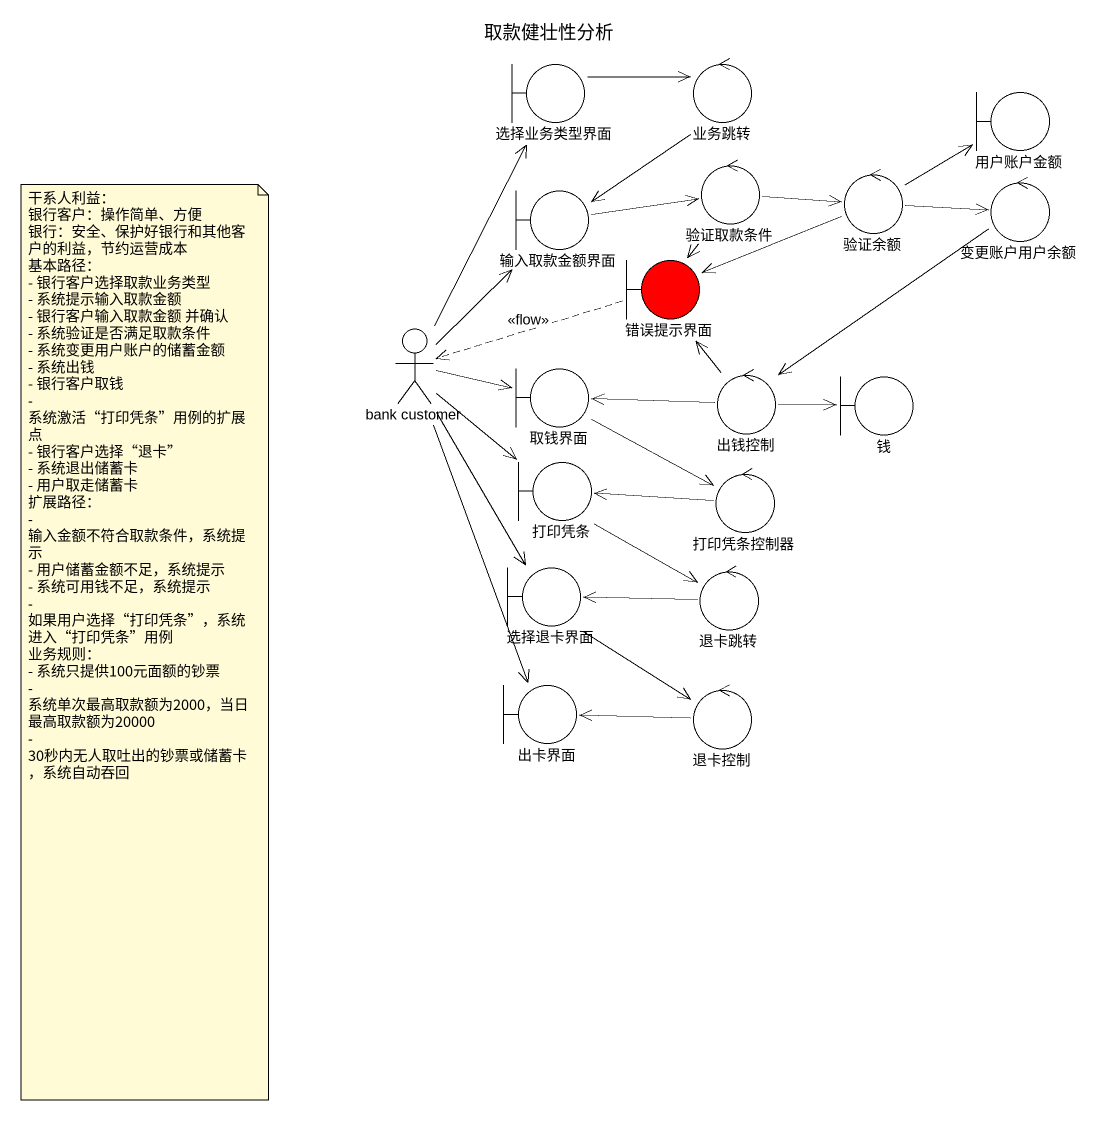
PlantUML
@startuml
title 取款健壮性分析
boundary 选择业务类型界面
control 业务跳转
boundary 用户账户金额
boundary 输入取款金额界面
control 验证取款条件
control 验证余额
control 变更账户用户余额
boundary 错误提示界面 #FF0000
actor "bank customer" as bank_customer
boundary 取钱界面
control 出钱控制
boundary 钱
boundary 打印凭条
control 打印凭条控制器
boundary 选择退卡界面
control 退卡跳转
boundary 出卡界面
control 退卡控制
选择业务类型界面 -right-> 业务跳转
业务跳转 --> 输入取款金额界面
输入取款金额界面 -right-> 验证取款条件
验证取款条件 -right-> 验证余额
验证取款条件 --> 错误提示界面
验证余额 -right-> 用户账户金额
验证余额 -right-> 变更账户用户余额
验证余额 -left-> 错误提示界面
变更账户用户余额 --> 出钱控制
错误提示界面 .left.> bank_customer : <<flow>>
bank_customer -up-> 选择业务类型界面
bank_customer -up-> 输入取款金额界面
bank_customer -right-> 取钱界面
bank_customer --> 打印凭条
bank_customer --> 选择退卡界面
bank_customer --> 出卡界面
取钱界面 -right-> 打印凭条控制器
出钱控制 -up-> 错误提示界面
出钱控制 -left-> 取钱界面
出钱控制 -right-> 钱
打印凭条 --> 退卡跳转
打印凭条控制器 -left-> 打印凭条
选择退卡界面 --> 退卡控制
退卡跳转 -left-> 选择退卡界面
退卡控制 -left-> 出卡界面
note as N1
  干系人利益：
  银行客户：操作简单、方便
  银行：安全、保护好银行和其他客户的利益，节约运营成本
  基本路径：
  - 银行客户选择取款业务类型
  - 系统提示输入取款金额
  - 银行客户输入取款金额 并确认
  - 系统验证是否满足取款条件
  - 系统变更用户账户的储蓄金额
  - 系统出钱
  - 银行客户取钱
  - 系统激活“打印凭条”用例的扩展点
  - 银行客户选择“退卡”
  - 系统退出储蓄卡
  - 用户取走储蓄卡
  扩展路径：
  - 输入金额不符合取款条件，系统提示
  - 用户储蓄金额不足，系统提示
  - 系统可用钱不足，系统提示
  - 如果用户选择“打印凭条”，系统进入“打印凭条”用例
  业务规则：
  - 系统只提供100元面额的钞票
  - 系统单次最高取款额为2000，当日最高取款额为20000
  - 30秒内无人取吐出的钞票或储蓄卡，系统自动吞回
end note
@enduml
